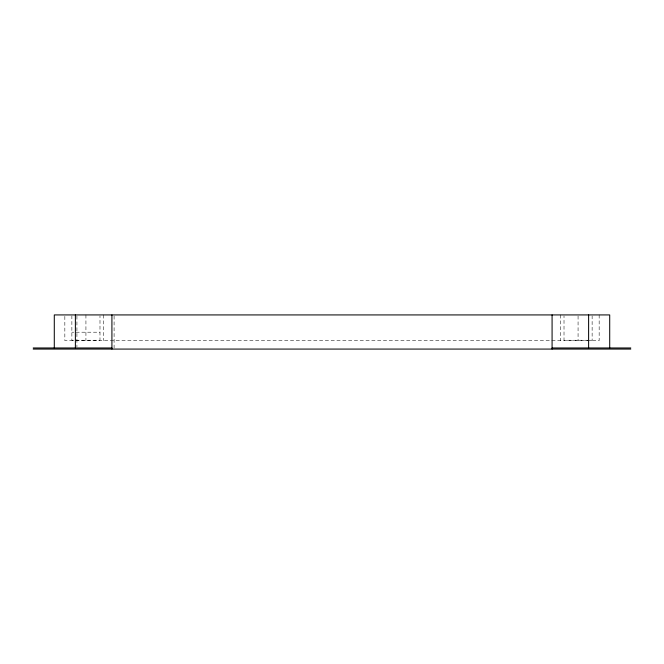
<?xml version="1.0" encoding="UTF-8"?>
<svg xmlns="http://www.w3.org/2000/svg" width="664" height="664" viewBox="0 0 664 664"><rect width="100%" height="100%" fill="white"/><g stroke="black" fill="none" stroke-linecap="round" stroke-linejoin="round"><path stroke-width="0.5" stroke-dasharray="3.32 2.49" d="M71.87 332.199L73.754 332.199M75.986 332.199L99.99 332.199M73.754 340.234L71.87 340.234L71.87 315.939M75.986 340.234L99.99 340.234L99.99 315.939M588.014 340.234L564.01 340.234L564.01 315.939M590.246 340.234L592.13 340.234L592.13 315.939M599.16 314.927L599.16 340.64L64.84 340.64L64.84 314.927M578.07 315.956L578.07 340.64M560.491 314.927L560.491 340.64M114.092 315.964L114.092 348.019M103.509 314.927L103.509 340.64M85.93 314.927L85.93 340.64M76.924 315.964L76.924 346.981"/><path stroke-width="1" d="M33.2 347.969L111.917 347.969M552.083 347.969L630.8 347.969M33.2 349.073L630.8 349.073M609.71 347.969L609.71 314.927L54.29 314.927L54.29 348.019M588.619 314.927L588.619 347.969M552.083 314.927L552.083 349.073M111.917 314.927L111.917 349.073M75.381 314.927L75.381 347.969"/></g></svg>
